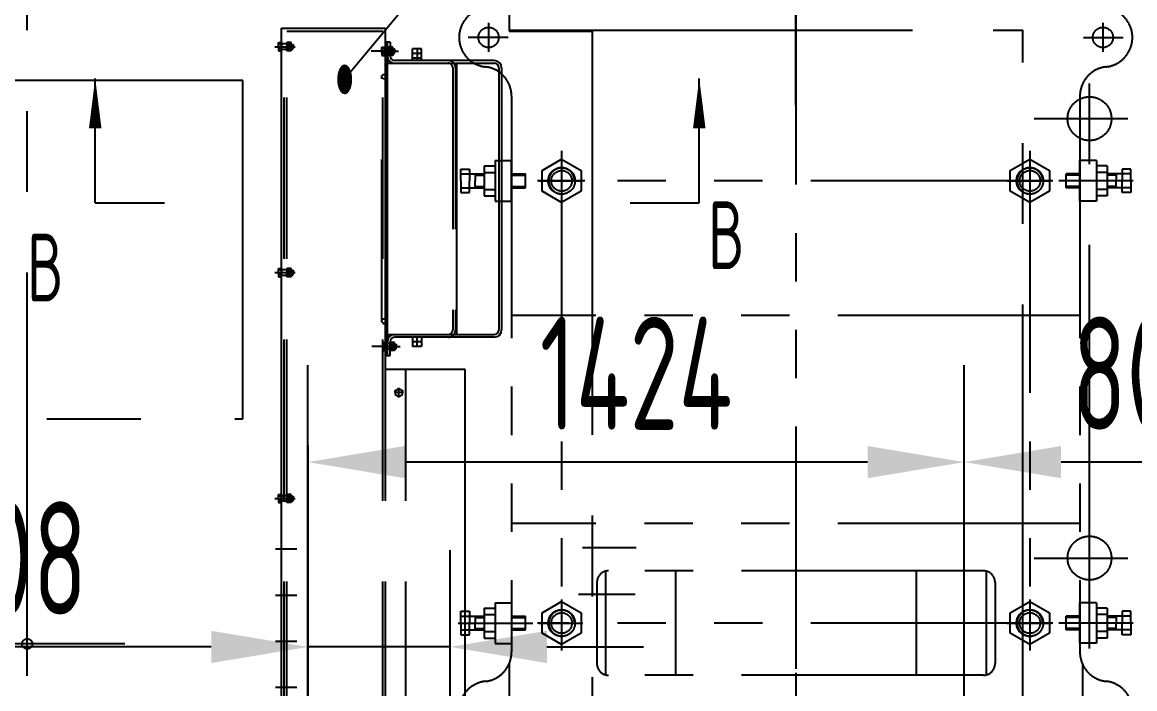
# Model space of a CAD drawing. Header units: millimetres. Extents: x 0 to 29400, y -802 to 20790.
# Drawn here: x 13250 to 15664, y 14267 to 15712 of the extents above; entities that cross this region are included whole.
import ezdxf
from ezdxf.enums import TextEntityAlignment as Align

# ---------------------------------------------------------------- set-up
doc = ezdxf.new("R2010")
doc.units = ezdxf.units.MM
doc.header["$LTSCALE"] = 700
for name, pattern in [('F', [0.75, 0.5, -0.25]), ('G', [2, 1.25, -0.25, 0.25, -0.25]), ('K', [2.5, 1.25, -0.25, 0.25, -0.25, 0.25, -0.25])]:
    doc.linetypes.add(name, pattern=pattern)
for name, color, linetype in [('01', 7, 'Continuous'), ('02', 1, 'Continuous'), ('04', 2, 'F'), ('05', 4, 'G'), ('07', 6, 'K'), ('08', 1, 'Continuous'), ('11', 3, 'Continuous')]:
    doc.layers.add(name, color=color, linetype=linetype)
doc.styles.get("Standard").update_dxf_attribs({"font": 'isocp', "width": 0.707, "bigfont": 'intecad.shx'})
doc.dimstyles.new('INTE', dxfattribs={"dimscale": 70, "dimtxt": 3.5, "dimasz": 3, "dimexe": 3, "dimexo": 0, "dimgap": 1, "dimtad": 1, "dimdec": 0, "dimdsep": 46, "dimtxsty": 'Standard', "dimcen": 0, "dimclrd": 1, "dimclre": 1, "dimclrt": 3, "dimadec": 0, "dimazin": 0, "dimtfac": 1, "dimtdec": 0, "dimtmove": 0, "dimatfit": 0, "dimfxl": 1, "dimarcsym": 0})

# ---------------------------------------------------------------- blocks, each defined once
blk = doc.blocks.new('WERWER')
at = {"layer": '07', "color": 6, "linetype": 'K'}
for p, q in [((45719.5, 28752.1), (45719.5, 27876.1)), ((44673.5, 26478.7), (44673.5, 28676.6)), ((45899.5, 27876.1), (45719.5, 27876.1)), ((45899.5, 27876.1), (45899.5, 26409.1)), ((44885.6, 26548.1), (44490.3, 26548.1))]:
    blk.add_line(p, q, dxfattribs=at)
blk.add_circle((44673.5, 26548.1), 11, dxfattribs=at)
blk = doc.blocks.new('RERR')
at = {"layer": '07', "color": 6, "linetype": 'K'}
for p, q in [((50719.5, 23752.1), (50719.5, 22879.1)), ((50719.5, 22879.1), (51833.5, 22879.1)), ((51833.5, 21409.1), (51833.5, 22879.1)), ((51978.5, 21538.3), (51978.5, 22879.1)), ((51858.5, 22687.1), (52061.4, 22687.1)), ((51858.5, 21734.1), (52061.4, 21734.1))]:
    blk.add_line(p, q, dxfattribs=at)
for centre in [(51978.5, 22687.1), (51978.5, 21734.1)]:
    blk.add_circle(centre, 47.5, dxfattribs=at)
blk = doc.blocks.new('werwerwer')
at = {"layer": '07'}
for name, p in [('WERWER', (-30876, -14627.3)), ('RERR', (-35876, -9627.3))]:
    blk.add_blockref(name, p, dxfattribs=at)
blk = doc.blocks.new('*D1356')
at = {"layer": '02', "color": 1, "linetype": 'Continuous', "lineweight": -2, "ltscale": 0.6}
for p, q in [((11145.3, 37848.3), (11145.3, 38598.7)), ((13239.8, 38077.2), (13239.8, 38598.7)), ((11355.3, 38388.7), (13029.8, 38388.7))]:
    blk.add_line(p, q, dxfattribs=at)
at = {"layer": '02', "color": 1, "linetype": 'Continuous', "ltscale": 0.6}
for points in [[(11355.3, 38423.7), (11355.3, 38353.7), (11145.3, 38388.7)], [(13029.8, 38423.7), (13029.8, 38353.7), (13239.8, 38388.7)]]:
    blk.add_solid(points, dxfattribs=at)
at = {"layer": 'Defpoints', "color": 0, "linetype": 'Continuous', "ltscale": 0.6}
for p in [(13239.8, 38388.7), (13239.8, 38077.2), (11145.3, 37848.3)]:
    blk.add_point(p, dxfattribs=at)
at = {"layer": '02', "color": 3, "linetype": 'Continuous', "ltscale": 0.6, "insert": (12031.6, 38581.3), "char_height": 245, "attachment_point": 5}
blk.add_mtext('2095', dxfattribs=at)
blk = doc.blocks.new('*D1406')
at = {"layer": '08', "color": 1, "lineweight": -2, "ltscale": 1.166667}
for p, q in [((13870.3, 14793.9), (13870.3, 14147.2)), ((14178.6, 14148.9), (14178.6, 14567.2)), ((13660.3, 14357.2), (12998.5, 14357.2)), ((14178.6, 14357.2), (13870.3, 14357.2)), ((14388.6, 14357.2), (14598.6, 14357.2))]:
    blk.add_line(p, q, dxfattribs=at)
at = {"layer": '08', "color": 1, "ltscale": 1.166667}
for points in [[(13660.3, 14392.2), (13660.3, 14322.2), (13870.3, 14357.2)], [(14388.6, 14392.2), (14388.6, 14322.2), (14178.6, 14357.2)]]:
    blk.add_solid(points, dxfattribs=at)
at = {"layer": 'Defpoints', "color": 0, "ltscale": 1.166667}
for p in [(13870.3, 14793.9), (13870.3, 14357.2), (14178.6, 14148.9)]:
    blk.add_point(p, dxfattribs=at)
at = {"layer": '08', "color": 3, "ltscale": 1.166667, "insert": (13224.4, 14549.7), "char_height": 245, "attachment_point": 5}
blk.add_mtext('308', dxfattribs=at)
blk = doc.blocks.new('*D1419')
at = {"layer": '08', "color": 1, "lineweight": -2, "ltscale": 1.166667}
for p, q in [((13870.3, 14174.5), (13870.3, 14968)), ((15294.3, 14154.9), (15294.3, 14968)), ((15084.3, 14758), (14080.3, 14758))]:
    blk.add_line(p, q, dxfattribs=at)
at = {"layer": '08', "color": 1, "ltscale": 1.166667}
for points in [[(14080.3, 14793), (14080.3, 14723), (13870.3, 14758)], [(15084.3, 14793), (15084.3, 14723), (15294.3, 14758)]]:
    blk.add_solid(points, dxfattribs=at)
at = {"layer": 'Defpoints', "color": 0, "ltscale": 1.166667}
for p in [(13870.3, 14758), (13870.3, 14174.5), (15294.3, 14154.9)]:
    blk.add_point(p, dxfattribs=at)
at = {"layer": '08', "color": 3, "ltscale": 1.166667, "insert": (14582.3, 14950.5), "char_height": 245, "attachment_point": 5}
blk.add_mtext('1424', dxfattribs=at)
blk = doc.blocks.new('*D1540')
at = {"layer": '08', "color": 1, "lineweight": -2, "ltscale": 1.166667}
for p, q in [((15294.3, 13933.9), (15294.3, 14968)), ((16094.3, 14034.3), (16094.3, 14968)), ((15884.3, 14758), (15504.3, 14758))]:
    blk.add_line(p, q, dxfattribs=at)
at = {"layer": '08', "color": 1, "ltscale": 1.166667}
for points in [[(15504.3, 14793), (15504.3, 14723), (15294.3, 14758)], [(15884.3, 14793), (15884.3, 14723), (16094.3, 14758)]]:
    blk.add_solid(points, dxfattribs=at)
at = {"layer": 'Defpoints', "color": 0, "ltscale": 1.166667}
for p in [(15294.3, 14758), (16094.3, 14034.3), (15294.3, 13933.9)]:
    blk.add_point(p, dxfattribs=at)
at = {"layer": '08', "color": 3, "ltscale": 1.166667, "insert": (15694.3, 14950.5), "char_height": 245, "attachment_point": 5}
blk.add_mtext('800', dxfattribs=at)
blk = doc.blocks.new('*D1543')
at = {"layer": '08', "color": 1, "lineweight": -2, "ltscale": 1.166667}
for p, q in [((14928.6, 15532.5), (14928.6, 16169)), ((14289.3, 15976.3), (14289.3, 15749)), ((14718.6, 15959), (14499.3, 15959))]:
    blk.add_line(p, q, dxfattribs=at)
at = {"layer": '08', "color": 1, "ltscale": 1.166667}
for points in [[(14499.3, 15994), (14499.3, 15924), (14289.3, 15959)], [(14718.6, 15994), (14718.6, 15924), (14928.6, 15959)]]:
    blk.add_solid(points, dxfattribs=at)
at = {"layer": 'Defpoints', "color": 0, "ltscale": 1.166667}
for p in [(14289.3, 15976.3), (14289.3, 15959), (14928.6, 15532.5)]:
    blk.add_point(p, dxfattribs=at)
at = {"layer": '08', "color": 3, "ltscale": 1.166667, "insert": (14609, 16151.5), "char_height": 245, "attachment_point": 5}
blk.add_mtext('639', dxfattribs=at)
blk = doc.blocks.new('*U1559')
at = {"layer": '01'}
for p, q in [((0, 8.8), (-8, 4.2)), ((-8, 4.2), (-8, 0)), ((-8, -4.2), (-8, 0)), ((8, 4.2), (0, 8.8)), ((8, 0), (8, 4.2)), ((8, 0), (8, -4.2)), ((0, -8.8), (-8, -4.2)), ((8, -4.2), (0, -8.8))]:
    blk.add_line(p, q, dxfattribs=at)
at = {"layer": '05'}
for p, q in [((-9.9, 0), (9.3, 0)), ((0, -10.6), (0, 10.2))]:
    blk.add_line(p, q, dxfattribs=at)
blk = doc.blocks.new('MMMM')
at = {"layer": '01', "color": 7, "linetype": 'Continuous'}
for p, q in [((28063.1, 12270.9), (28063.1, 13820.9)), ((28063.1, 13820.9), (28289.2, 13820.9)), ((28462, 13080.9), (28289.2, 13080.9))]:
    blk.add_line(p, q, dxfattribs=at)
at = {"layer": '01'}
for p, q in [((28289.2, 13080.9), (28289.2, 13820.9)), ((28056.7, 13789.8), (28063.1, 13789.8)), ((28056.7, 13780.9), (28056.7, 13789.8)), ((28063.1, 13785.9), (28056.7, 13785.9)), ((28063.1, 13789.8), (28063.1, 13780.9)), ((28056.7, 13780.9), (28056.7, 13772)), ((28063.1, 13775.9), (28056.7, 13775.9)), ((28056.7, 13772), (28063.1, 13772)), ((28063.1, 13772), (28063.1, 13780.9)), ((28291.1, 13185.9), (28291.1, 13715.9)), ((28056.7, 13299.8), (28063.1, 13299.8)), ((28056.7, 13290.9), (28056.7, 13299.8)), ((28063.1, 13295.9), (28056.7, 13295.9)), ((28056.7, 13290.9), (28056.7, 13282)), ((28063.1, 13285.9), (28056.7, 13285.9)), ((28056.7, 13282), (28063.1, 13282)), ((28063.1, 13299.8), (28063.1, 13290.9)), ((28063.1, 13282), (28063.1, 13290.9)), ((28462, 12280.9), (28462, 13080.9)), ((28056.7, 12809.8), (28063.1, 12809.8)), ((28056.7, 12800.9), (28056.7, 12809.8)), ((28063.1, 12805.9), (28056.7, 12805.9)), ((28056.7, 12800.9), (28056.7, 12792)), ((28063.1, 12795.9), (28056.7, 12795.9)), ((28063.1, 12809.8), (28063.1, 12800.9)), ((28063.1, 12792), (28063.1, 12800.9)), ((28056.7, 12792), (28063.1, 12792)), ((28056.7, 12319.8), (28063.1, 12319.8)), ((28056.7, 12310.9), (28056.7, 12319.8)), ((28063.1, 12315.9), (28056.7, 12315.9)), ((28056.7, 12310.9), (28056.7, 12302)), ((28063.1, 12319.8), (28063.1, 12310.9)), ((28063.1, 12302), (28063.1, 12310.9)), ((28063.1, 12305.9), (28056.7, 12305.9)), ((28056.7, 12302), (28063.1, 12302)), ((28063.1, 12270.9), (28333.2, 12270.9)), ((28333.2, 12280.9), (28462, 12280.9))]:
    blk.add_line(p, q, dxfattribs=at)
at = {"layer": '04', "color": 2, "linetype": 'F'}
for p, q in [((28069.1, 12270.9), (28069.1, 13820.9)), ((28075.1, 12270.9), (28075.1, 13820.9)), ((28075.1, 13814.9), (28283.2, 13814.9)), ((28283.2, 12270.9), (28283.2, 13820.9)), ((28075.1, 13786.9), (28063.1, 13786.9)), ((28084.6, 13789.7), (28075.1, 13789.7)), ((28075.1, 13789.7), (28075.1, 13780.9)), ((28075.1, 13785.9), (28088.5, 13785.9)), ((28084.6, 13785.9), (28075.1, 13785.9)), ((28084.6, 13780.9), (28084.6, 13789.7)), ((28088.5, 13784.9), (28084.6, 13784.9)), ((28088.5, 13785.9), (28088.5, 13780.9)), ((28075.1, 13774.9), (28063.1, 13774.9)), ((28085.7, 13780.9), (28074.1, 13780.9)), ((28075.1, 13772.1), (28075.1, 13780.9)), ((28075.1, 13775.9), (28088.5, 13775.9)), ((28084.6, 13775.9), (28075.1, 13775.9)), ((28084.6, 13772.1), (28075.1, 13772.1)), ((28084.6, 13780.9), (28084.6, 13772.1)), ((28088.5, 13776.9), (28084.6, 13776.9)), ((28088.5, 13775.9), (28088.5, 13780.9)), ((28281.1, 13185.9), (28281.1, 13715.9)), ((28283.2, 13720.9), (28289.2, 13720.9)), ((28075.1, 13296.9), (28063.1, 13296.9)), ((28075.1, 13284.9), (28063.1, 13284.9)), ((28085.7, 13290.9), (28074.1, 13290.9)), ((28084.6, 13299.7), (28075.1, 13299.7)), ((28075.1, 13299.7), (28075.1, 13290.9)), ((28075.1, 13295.9), (28088.5, 13295.9)), ((28084.6, 13295.9), (28075.1, 13295.9)), ((28075.1, 13282.1), (28075.1, 13290.9)), ((28075.1, 13285.9), (28088.5, 13285.9)), ((28084.6, 13285.9), (28075.1, 13285.9)), ((28084.6, 13282.1), (28075.1, 13282.1)), ((28084.6, 13290.9), (28084.6, 13299.7)), ((28088.5, 13294.9), (28084.6, 13294.9)), ((28084.6, 13290.9), (28084.6, 13282.1)), ((28088.5, 13286.9), (28084.6, 13286.9)), ((28088.5, 13295.9), (28088.5, 13290.9)), ((28088.5, 13285.9), (28088.5, 13290.9)), ((28283.2, 13180.9), (28289.2, 13180.9)), ((28289.2, 12270.9), (28289.2, 13080.9)), ((28333.2, 12270.9), (28333.2, 13080.9)), ((28075.1, 12806.9), (28063.1, 12806.9)), ((28075.1, 12794.9), (28063.1, 12794.9)), ((28085.7, 12800.9), (28074.1, 12800.9)), ((28084.6, 12809.7), (28075.1, 12809.7)), ((28075.1, 12809.7), (28075.1, 12800.9)), ((28075.1, 12805.9), (28088.5, 12805.9)), ((28084.6, 12805.9), (28075.1, 12805.9)), ((28075.1, 12792.1), (28075.1, 12800.9)), ((28075.1, 12795.9), (28088.5, 12795.9)), ((28084.6, 12795.9), (28075.1, 12795.9)), ((28084.6, 12800.9), (28084.6, 12809.7)), ((28088.5, 12804.9), (28084.6, 12804.9)), ((28084.6, 12800.9), (28084.6, 12792.1)), ((28088.5, 12796.9), (28084.6, 12796.9)), ((28088.5, 12805.9), (28088.5, 12800.9)), ((28088.5, 12795.9), (28088.5, 12800.9)), ((28084.6, 12792.1), (28075.1, 12792.1)), ((28075.1, 12316.9), (28063.1, 12316.9)), ((28085.7, 12310.9), (28074.1, 12310.9)), ((28084.6, 12319.7), (28075.1, 12319.7)), ((28075.1, 12319.7), (28075.1, 12310.9)), ((28084.6, 12315.9), (28075.1, 12315.9)), ((28075.1, 12315.9), (28088.5, 12315.9)), ((28075.1, 12302.1), (28075.1, 12310.9)), ((28084.6, 12310.9), (28084.6, 12319.7)), ((28088.5, 12314.9), (28084.6, 12314.9)), ((28084.6, 12310.9), (28084.6, 12302.1)), ((28088.5, 12315.9), (28088.5, 12310.9)), ((28088.5, 12305.9), (28088.5, 12310.9)), ((28075.1, 12304.9), (28063.1, 12304.9)), ((28084.6, 12305.9), (28075.1, 12305.9)), ((28075.1, 12305.9), (28088.5, 12305.9)), ((28084.6, 12302.1), (28075.1, 12302.1)), ((28283.2, 12290.9), (28075.1, 12290.9)), ((28088.5, 12306.9), (28084.6, 12306.9)), ((28283.2, 12284.9), (28075.1, 12284.9))]:
    blk.add_line(p, q, dxfattribs=at)
for centre in [(28286.1, 13715.9), (28286.1, 13185.9)]:
    blk.add_circle(centre, 5, dxfattribs=at)
at = {"layer": '05', "color": 142, "linetype": 'G'}
for p, q in [((28049.3, 13780.9), (28091.3, 13780.9)), ((28049.3, 13290.9), (28091.3, 13290.9)), ((28049.3, 12800.9), (28091.3, 12800.9)), ((28049.3, 12310.9), (28091.3, 12310.9))]:
    blk.add_line(p, q, dxfattribs=at)
at = {"layer": '05'}
for p, q in [((28053, 13780.9), (28093.1, 13780.9)), ((28053, 13290.9), (28093.1, 13290.9)), ((28053, 12800.9), (28093.1, 12800.9)), ((28096.7, 12690.9), (28050.5, 12690.9)), ((28096.7, 12590.9), (28050.5, 12590.9)), ((28096.7, 12490.9), (28050.5, 12490.9)), ((28096.7, 12390.9), (28050.5, 12390.9)), ((28053, 12310.9), (28093.1, 12310.9)), ((28333.2, 12280.9), (28333.2, 12270.9))]:
    blk.add_line(p, q, dxfattribs=at)
at = {"layer": '01', "xscale": -1}
for p in [(28318.2, 13030.9), (28318.2, 12310.9)]:
    blk.add_blockref('*U1559', p, dxfattribs=at)
blk = doc.blocks.new('*U1574')
at = {"layer": '01'}
for p, q in [((-9.5, 8.8), (0, 8.8)), ((-9.5, 0), (-9.5, 8.8)), ((-9.5, 5), (0, 5)), ((0, 8.8), (0, 0)), ((0, -8.8), (0, 0)), ((-9.5, 0), (-9.5, -8.8)), ((-9.5, -5), (0, -5)), ((-9.5, -8.8), (0, -8.8))]:
    blk.add_line(p, q, dxfattribs=at)
at = {"layer": '05'}
blk.add_line((-10.6, 0), (1.1, 0), dxfattribs=at)
blk = doc.blocks.new('RREW')
at = {"layer": '01'}
for p, q in [((9182.2, 19409.8), (9182.2, 19418.6)), ((9182.2, 19418.6), (9188.6, 19418.6)), ((9188.6, 19414.8), (9182.2, 19414.8)), ((9182.2, 19409.8), (9182.2, 19400.9)), ((9188.6, 19418.6), (9188.6, 19409.8)), ((9188.6, 19400.9), (9188.6, 19409.8)), ((9196.6, 19414.8), (9210, 19414.8)), ((9210, 19414.8), (9210, 19409.8)), ((9210, 19404.8), (9210, 19409.8)), ((9248.6, 19389.8), (9248.6, 19414.8)), ((9268.6, 19389.8), (9268.6, 19414.8)), ((9188.6, 19404.8), (9182.2, 19404.8)), ((9182.2, 19400.9), (9188.6, 19400.9)), ((9196.6, 19404.8), (9210, 19404.8)), ((9344.2, 19383.8), (9344.2, 18795.8)), ((9426.2, 18789.8), (9210.2, 18789.8)), ((9248.6, 18789.8), (9248.6, 18769.8)), ((9268.6, 18789.8), (9268.6, 18769.8)), ((9185.8, 18769.8), (9185.8, 18778.6)), ((9185.8, 18778.6), (9192.2, 18778.6)), ((9192.2, 18774.8), (9185.8, 18774.8)), ((9185.8, 18769.8), (9185.8, 18760.9)), ((9192.2, 18764.8), (9185.8, 18764.8)), ((9185.8, 18760.9), (9192.2, 18760.9)), ((9192.2, 18778.6), (9192.2, 18769.8)), ((9192.2, 18760.9), (9192.2, 18769.8)), ((9200.2, 18774.8), (9213.6, 18774.8)), ((9200.2, 18764.8), (9213.6, 18764.8)), ((9213.6, 18774.8), (9213.6, 18769.8)), ((9213.6, 18764.8), (9213.6, 18769.8)), ((9192.2, 18749.8), (9200.2, 18749.8))]:
    blk.add_line(p, q, dxfattribs=at)
at = {"layer": '01', "color": 7, "linetype": 'Continuous'}
for p, q in [((9200.2, 19429.8), (9192.2, 19429.8)), ((9192.2, 18749.8), (9192.2, 19429.8)), ((9194.2, 18749.8), (9194.2, 19429.8)), ((9200.2, 19429.8), (9200.2, 19399.8)), ((9268.6, 19414.8), (9248.6, 19414.8)), ((9194.2, 19383.8), (9426.2, 19383.8)), ((9426.2, 19389.8), (9210.2, 19389.8)), ((9268.6, 19394.8), (9248.6, 19394.8)), ((9436.2, 19373.8), (9436.2, 18805.8)), ((9442.2, 19373.8), (9442.2, 18805.8)), ((9194.2, 18795.8), (9426.2, 18795.8)), ((9200.2, 18749.8), (9200.2, 18779.8)), ((9268.6, 18769.8), (9248.6, 18769.8))]:
    blk.add_line(p, q, dxfattribs=at)
for centre, radius, start, end in [((9210.2, 19399.8), 16, 180, 270), ((9210.2, 19399.8), 10, 180, 270), ((9426.2, 19373.8), 16, 0, 90), ((9426.2, 19373.8), 10, 0, 90), ((9426.2, 18805.8), 10, 270, 0), ((9426.2, 18805.8), 16, 270, 0), ((9210.2, 18779.8), 16, 90, 180), ((9210.2, 18779.8), 10, 90, 180)]:
    blk.add_arc(centre, radius, start, end, dxfattribs=at)
at = {"layer": '02'}
for p, q in [((9210, 19413.8), (9206.1, 19413.8)), ((9210, 19405.8), (9206.1, 19405.8)), ((9213.6, 18773.8), (9209.7, 18773.8)), ((9213.6, 18765.8), (9209.7, 18765.8))]:
    blk.add_line(p, q, dxfattribs=at)
at = {"layer": '04', "color": 2, "linetype": 'F'}
for p, q in [((9196.6, 19415.8), (9188.6, 19415.8)), ((9196.6, 19403.8), (9188.6, 19403.8)), ((9336.2, 19373.8), (9336.2, 18805.8)), ((9342.2, 19373.8), (9342.2, 18805.8)), ((9200.2, 18775.8), (9192.2, 18775.8)), ((9200.2, 18763.8), (9192.2, 18763.8))]:
    blk.add_line(p, q, dxfattribs=at)
for centre, radius, start, end in [((9326.2, 19373.8), 16, 0, 90), ((9326.2, 19373.8), 10, 0, 90), ((9326.2, 18805.8), 10, 270, 0), ((9326.2, 18805.8), 16, 270, 0)]:
    blk.add_arc(centre, radius, start, end, dxfattribs=at)
at = {"layer": '05'}
for p, q in [((9210.9, 19409.8), (9158.7, 19409.8)), ((9178.5, 19409.8), (9218.6, 19409.8)), ((9210.9, 18769.8), (9160.4, 18769.8)), ((9182.1, 18769.8), (9222.2, 18769.8))]:
    blk.add_line(p, q, dxfattribs=at)
at = {"layer": '05', "color": 4, "linetype": 'G'}
for p, q in [((9258.6, 19414.8), (9258.6, 19392)), ((9268.6, 19404.8), (9248.6, 19404.8)), ((9268.6, 18779.8), (9248.6, 18779.8)), ((9258.6, 18769.8), (9258.6, 18787.5))]:
    blk.add_line(p, q, dxfattribs=at)
at = {"rotation": 180}
for p in [(9196.6, 19409.8), (9200.2, 18769.8)]:
    blk.add_blockref('*U1574', p, dxfattribs=at)
blk = doc.blocks.new('w34')
at = {"layer": '07', "color": 6, "linetype": 'K', "ltscale": 0.6}
for p, q in [((13239.8, 38121.8), (13239.8, 36314.9)), ((12573.3, 37947.7), (12573.3, 37884.4)), ((13906.3, 37947.7), (13906.3, 37884.4)), ((12615.6, 37915.9), (12529.3, 37915.9)), ((13864, 37915.9), (13950.3, 37915.9)), ((12623.3, 37788.6), (12623.3, 36583.1)), ((13856.3, 37788.6), (13856.3, 36583.1)), ((12731.8, 37669.9), (12731.8, 36586.3)), ((13747.8, 37669.9), (13747.8, 36586.3)), ((12781.8, 37604.9), (12679.2, 37604.9)), ((13797.8, 37604.9), (12766.1, 37604.9)), ((13856.3, 37312.9), (12623.3, 37312.9)), ((13856.3, 36861.9), (12623.3, 36861.9)), ((12777, 36809.9), (12893.3, 36809.9)), ((12826.8, 36758), (12826.8, 36533.7)), ((13647.3, 36758.9), (12833.3, 36758.9)), ((12978.8, 36758.9), (12978.8, 36532.9)), ((13500.8, 36758.9), (13500.8, 36532.9)), ((13652.8, 36758.3), (13652.8, 36533.5)), ((12808.3, 36733.9), (12808.3, 36557.9)), ((13672.3, 36733.9), (13672.3, 36557.9)), ((12891.6, 36707.9), (12768.5, 36707.9)), ((13797.8, 36645.9), (12679.2, 36645.9)), ((12617.8, 36557.1), (12617.8, 36391.9)), ((13861.8, 36557.1), (13861.8, 36391.9)), ((13647.3, 36532.9), (12833.3, 36532.9))]:
    blk.add_line(p, q, dxfattribs=at)
at = {"layer": '07', "color": 6, "linetype": 'K'}
for p, q in [((12563.9, 37637.5), (12587.3, 37637.5)), ((12563.9, 37637.5), (12563.9, 37572.2)), ((12587.3, 37648.9), (12587.3, 37560.9)), ((12587.3, 37648.9), (12623.3, 37648.9)), ((12623.3, 37560.9), (12623.3, 37648.9)), ((12689.3, 37627.1), (12731.8, 37651.7)), ((12731.8, 37655.7), (12731.8, 37553.1)), ((12731.8, 37651.7), (12774.3, 37627.1)), ((13705.3, 37627.1), (13747.8, 37651.7)), ((13747.8, 37655.7), (13747.8, 37553.1)), ((13747.8, 37651.7), (13790.3, 37627.1)), ((13856.3, 37560.9), (13856.3, 37648.9)), ((13892.3, 37648.9), (13856.3, 37648.9)), ((13892.3, 37648.9), (13892.3, 37560.9)), ((13915.7, 37637.5), (13892.3, 37637.5)), ((13915.7, 37637.5), (13915.7, 37572.2)), ((12513, 37630.3), (12531.7, 37630.3)), ((12513, 37604.9), (12513, 37630.3)), ((12513, 37619.9), (12531.7, 37619.9)), ((12531.7, 37630.3), (12531.7, 37604.9)), ((12531.7, 37619.9), (12563.9, 37619.9)), ((12544.4, 37619.9), (12544.4, 37604.9)), ((12544.4, 37616.9), (12563.9, 37616.9)), ((12563.9, 37623.3), (12587.3, 37623.3)), ((12623.3, 37619.9), (12653.1, 37619.9)), ((12623.3, 37616.9), (12653.1, 37616.9)), ((12653.1, 37589.9), (12653.1, 37619.9)), ((12689.3, 37582.6), (12689.3, 37627.1)), ((12774.3, 37627.1), (12774.3, 37582.6)), ((13705.3, 37582.6), (13705.3, 37627.1)), ((13790.3, 37627.1), (13790.3, 37582.6)), ((13826.5, 37589.9), (13826.5, 37619.9)), ((13856.3, 37619.9), (13826.5, 37619.9)), ((13856.3, 37616.9), (13826.5, 37616.9)), ((13915.7, 37623.3), (13892.3, 37623.3)), ((13947.9, 37619.9), (13915.7, 37619.9)), ((13935.2, 37616.9), (13915.7, 37616.9)), ((13935.2, 37619.9), (13935.2, 37604.9)), ((13966.6, 37630.3), (13947.9, 37630.3)), ((13947.9, 37630.3), (13947.9, 37604.9)), ((13966.6, 37619.9), (13947.9, 37619.9)), ((13966.6, 37604.9), (13966.6, 37630.3)), ((12513, 37604.9), (12513, 37579.4)), ((12513, 37589.9), (12531.7, 37589.9)), ((12531.7, 37579.4), (12531.7, 37604.9)), ((12531.7, 37589.9), (12563.9, 37589.9)), ((12544.4, 37589.9), (12544.4, 37604.9)), ((12544.4, 37592.9), (12563.9, 37592.9)), ((12563.9, 37586.4), (12587.3, 37586.4)), ((12623.3, 37592.9), (12653.1, 37592.9)), ((12623.3, 37589.9), (12653.1, 37589.9)), ((12682.7, 37604.9), (12777.9, 37604.9)), ((13698.7, 37604.9), (13793.9, 37604.9)), ((13972.1, 37604.9), (13810.5, 37604.9)), ((13856.3, 37592.9), (13826.5, 37592.9)), ((13856.3, 37589.9), (13826.5, 37589.9)), ((13915.7, 37586.4), (13892.3, 37586.4)), ((13935.2, 37592.9), (13915.7, 37592.9)), ((13947.9, 37589.9), (13915.7, 37589.9)), ((13935.2, 37589.9), (13935.2, 37604.9)), ((13947.9, 37579.4), (13947.9, 37604.9)), ((13966.6, 37589.9), (13947.9, 37589.9)), ((13966.6, 37604.9), (13966.6, 37579.4)), ((12513, 37579.4), (12531.7, 37579.4)), ((12563.9, 37572.2), (12587.3, 37572.2)), ((12587.3, 37560.9), (12623.3, 37560.9)), ((12731.8, 37558.1), (12689.3, 37582.6)), ((12774.3, 37582.6), (12731.8, 37558.1)), ((13747.8, 37558.1), (13705.3, 37582.6)), ((13790.3, 37582.6), (13747.8, 37558.1)), ((13892.3, 37560.9), (13856.3, 37560.9)), ((13915.7, 37572.2), (13892.3, 37572.2)), ((13966.6, 37579.4), (13947.9, 37579.4)), ((12689.3, 36668.1), (12731.8, 36692.7)), ((12731.8, 36696.7), (12731.8, 36594.1)), ((12731.8, 36692.7), (12774.3, 36668.1)), ((13705.3, 36668.1), (13747.8, 36692.7)), ((13747.8, 36696.7), (13747.8, 36594.1)), ((13747.8, 36692.7), (13790.3, 36668.1)), ((12513, 36671.3), (12531.7, 36671.3)), ((12513, 36645.9), (12513, 36671.3)), ((12531.7, 36671.3), (12531.7, 36645.9)), ((12563.9, 36678.5), (12587.3, 36678.5)), ((12563.9, 36678.5), (12563.9, 36613.2)), ((12587.3, 36689.9), (12623.3, 36689.9)), ((12689.3, 36623.6), (12689.3, 36668.1)), ((12774.3, 36668.1), (12774.3, 36623.6)), ((13705.3, 36623.6), (13705.3, 36668.1)), ((13790.3, 36668.1), (13790.3, 36623.6)), ((13892.3, 36689.9), (13856.3, 36689.9)), ((13856.3, 36601.9), (13856.3, 36689.9)), ((13892.3, 36689.9), (13892.3, 36601.9)), ((13915.7, 36678.5), (13892.3, 36678.5)), ((13915.7, 36678.5), (13915.7, 36613.2)), ((13966.6, 36671.3), (13947.9, 36671.3)), ((13947.9, 36671.3), (13947.9, 36645.9)), ((13966.6, 36645.9), (13966.6, 36671.3)), ((12507.5, 36645.9), (12669.1, 36645.9)), ((12513, 36660.9), (12531.7, 36660.9)), ((12513, 36645.9), (12513, 36620.4)), ((12531.7, 36660.9), (12563.9, 36660.9)), ((12531.7, 36620.4), (12531.7, 36645.9)), ((12544.4, 36660.9), (12544.4, 36645.9)), ((12544.4, 36657.9), (12563.9, 36657.9)), ((12544.4, 36630.9), (12544.4, 36645.9)), ((12563.9, 36664.3), (12587.3, 36664.3)), ((12623.3, 36660.9), (12653.1, 36660.9)), ((12623.3, 36657.9), (12653.1, 36657.9)), ((12653.1, 36630.9), (12653.1, 36660.9)), ((12682.7, 36645.9), (12777.9, 36645.9)), ((13698.7, 36645.9), (13793.9, 36645.9)), ((13972.1, 36645.9), (13810.5, 36645.9)), ((13856.3, 36660.9), (13826.5, 36660.9)), ((13826.5, 36630.9), (13826.5, 36660.9)), ((13856.3, 36657.9), (13826.5, 36657.9)), ((13915.7, 36664.3), (13892.3, 36664.3)), ((13947.9, 36660.9), (13915.7, 36660.9)), ((13935.2, 36657.9), (13915.7, 36657.9)), ((13935.2, 36660.9), (13935.2, 36645.9)), ((13935.2, 36630.9), (13935.2, 36645.9)), ((13966.6, 36660.9), (13947.9, 36660.9)), ((13947.9, 36620.4), (13947.9, 36645.9)), ((13966.6, 36645.9), (13966.6, 36620.4)), ((12513, 36630.9), (12531.7, 36630.9)), ((12513, 36620.4), (12531.7, 36620.4)), ((12531.7, 36630.9), (12563.9, 36630.9)), ((12544.4, 36633.9), (12563.9, 36633.9)), ((12563.9, 36627.4), (12587.3, 36627.4)), ((12623.3, 36633.9), (12653.1, 36633.9)), ((12623.3, 36630.9), (12653.1, 36630.9)), ((12731.8, 36599.1), (12689.3, 36623.6)), ((12774.3, 36623.6), (12731.8, 36599.1)), ((13747.8, 36599.1), (13705.3, 36623.6)), ((13790.3, 36623.6), (13747.8, 36599.1)), ((13856.3, 36633.9), (13826.5, 36633.9)), ((13856.3, 36630.9), (13826.5, 36630.9)), ((13915.7, 36627.4), (13892.3, 36627.4)), ((13935.2, 36633.9), (13915.7, 36633.9)), ((13947.9, 36630.9), (13915.7, 36630.9)), ((13966.6, 36630.9), (13947.9, 36630.9)), ((13966.6, 36620.4), (13947.9, 36620.4)), ((12563.9, 36613.2), (12587.3, 36613.2)), ((13892.3, 36601.9), (13856.3, 36601.9)), ((13915.7, 36613.2), (13892.3, 36613.2)), ((13239.8, 36537.6), (13239.8, 36352.4))]:
    blk.add_line(p, q, dxfattribs=at)
at = {"layer": '07'}
for p, q in [((12587.3, 36689.9), (12587.3, 36601.4)), ((12587.3, 36601.4), (12623.3, 36601.4))]:
    blk.add_line(p, q, dxfattribs=at)
at = {"layer": '07', "color": 6, "linetype": 'K', "ltscale": 0.6}
for centre, radius in [((12573.3, 37915.9), 22), ((13906.3, 37915.9), 22), ((12731.8, 37604.9), 29), ((13747.8, 37604.9), 29), ((12731.8, 36645.9), 29), ((13747.8, 36645.9), 29)]:
    blk.add_circle(centre, radius, dxfattribs=at)
at = {"layer": '07', "color": 6, "linetype": 'K'}
for centre in [(12731.8, 37604.9), (13747.8, 37604.9), (12731.8, 36645.9), (13747.8, 36645.9)]:
    blk.add_circle(centre, 22.4, dxfattribs=at)
at = {"layer": '07', "color": 6, "linetype": 'K', "ltscale": 0.6}
for centre, radius, start, end in [((12573.3, 37915.9), 64, 90, 263.7207), ((13906.3, 37915.9), 64, 276.2793, 90), ((12559.3, 37788.6), 64, 0, 83.7207), ((13920.3, 37788.6), 64, 96.2793, 180), ((12833.3, 36733.9), 25, 90, 180), ((13647.3, 36733.9), 25, 0, 90), ((12559.3, 36583.1), 64, 276.2793, 0), ((13920.3, 36583.1), 64, 180, 263.7207), ((12833.3, 36557.9), 25, 180, 270), ((13647.3, 36557.9), 25, 270, 0), ((12573.3, 36455.9), 64, 96.2793, 270), ((13906.3, 36455.9), 64, 270, 83.7207)]:
    blk.add_arc(centre, radius, start, end, dxfattribs=at)
at = {"layer": '07', "color": 6, "linetype": 'K'}
for centre in [(12731.8, 37604.9), (13747.8, 37604.9), (12731.8, 36645.9), (13747.8, 36645.9)]:
    blk.add_arc(centre, 28, 357.9532, 272.0488, dxfattribs=at)
at = {"layer": '02', "color": 1, "linetype": 'Continuous', "ltscale": 0.6}
dim = blk.add_linear_dim(base=(13239.8032242, 38388.730844), p1=(11145.3032242, 37848.3007403), p2=(13239.8032242, 38077.1812157), dimstyle='INTE', dxfattribs=at)
dim.commit()
dim.dimension.update_dxf_attribs({"geometry": '*D1356', "text_midpoint": (12031.6244209, 38388.730844), "dimtype": 160})

msp = doc.modelspace()

# ---------------------------------------------------------------- linework, layer by layer
at = {"layer": '01', "ltscale": 1.166667}
for p, q in [((13408.6, 15320.2), (13558.6, 15320.2)), ((14569.2, 15320.2), (14719.2, 15320.2))]:
    msp.add_line(p, q, dxfattribs=at)
at = {"layer": '02', "ltscale": 1.166667}
for p, q in [((13954.8, 15595.2), (16554, 18719.9)), ((13408.6, 15320.2), (13408.6, 15590.2)), ((14719.2, 15320.2), (14719.2, 15590.2))]:
    msp.add_line(p, q, dxfattribs=at)
for points in [[(13408.6, 15590.2, 0, 27, 0), (13408.6, 15482.2, 0, 0, 0)], [(14719.2, 15590.2, 0, 27, 0), (14719.2, 15482.2, 0, 0, 0)]]:
    msp.add_lwpolyline(points, format="xyseb", dxfattribs=at)
at = {"layer": '07', "ltscale": 1.166667}
msp.add_lwpolyline([(11670.1, 14851.9), (13729.1, 14851.9), (13729.1, 15585.9), (11670.1, 15585.9)], close=True, dxfattribs=at)

# ---------------------------------------------------------------- block references
at = {"layer": '02', "ltscale": 1.166667}
msp.add_blockref('w34', (1688.8, -22236.9), dxfattribs=at)
at = {"layer": '05', "ltscale": 1.166667}
msp.add_blockref('MMMM', (-14250.6, 1878.1), dxfattribs=at)
at = {"layer": '11', "color": 3, "linetype": 'Continuous', "ltscale": 1.166667}
msp.add_blockref('werwerwer', (-536.5, 2443.1), dxfattribs=at)
at = {"layer": '11', "ltscale": 1.166667}
msp.add_blockref('RREW', (4848.3, -3760.8), dxfattribs=at)

# ---------------------------------------------------------------- texts
at = {"layer": '02', "ltscale": 1.166667, "width": 0.605172}
msp.add_text('●', height=60, dxfattribs=at).set_placement((13931.9, 15555), (13967.9, 15555), align=Align.FIT)
at = {"layer": '11', "ltscale": 1.166667, "width": 0.707}
for p in [(14738.4, 15132.6), (13260.9, 15062.5)]:
    msp.add_text('B', height=147, dxfattribs=at).set_placement(p, align=Align.BOTTOM_LEFT)

# ---------------------------------------------------------------- dimensions: what is measured, and where the dimension line sits
at = {"layer": '08', "ltscale": 1.166667}
for base, p1, p2, picture, middle in [((14289.3, 15959), (14928.6, 15532.5), (14289.3, 15976.3), '*D1543', (14609, 16151.5)), ((13870.3, 14758), (15294.3, 14154.9), (13870.3, 14174.5), '*D1419', (14582.3, 14950.5)), ((15294.3, 14758), (16094.3, 14034.3), (15294.3, 13933.9), '*D1540', (15694.3, 14950.5)), ((13870.3, 14357.2), (14178.6, 14148.9), (13870.3, 14793.9), '*D1406', (13224.4, 14549.7))]:
    dim = msp.add_linear_dim(base=base, p1=p1, p2=p2, dimstyle='INTE', dxfattribs=at)
    dim.commit()
    dim.dimension.update_dxf_attribs({"geometry": picture, "text_midpoint": middle})

doc.saveas('drawing.dxf')
